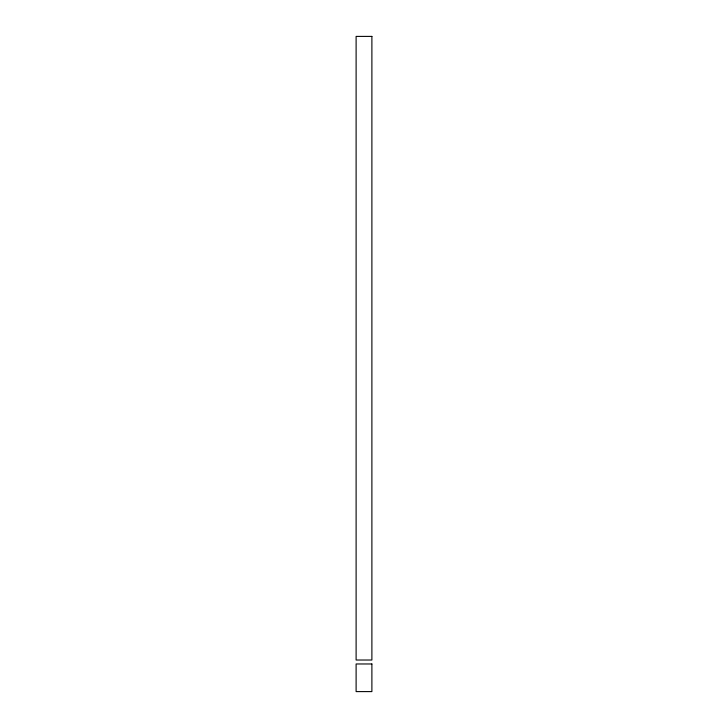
<?xml version="1.0" encoding="UTF-8"?>
<svg xmlns="http://www.w3.org/2000/svg" width="728" height="728" viewBox="0 0 728 728"><rect width="100%" height="100%" fill="white"/><g stroke="black" fill="none" stroke-linecap="round" stroke-linejoin="round"><path stroke-width="1.09" d="M371.89 36.4L356.11 36.4L356.11 660.023L371.89 660.023L371.89 36.4M371.89 663.972L356.11 663.972L356.11 691.6L371.89 691.6L371.89 663.972"/></g></svg>
